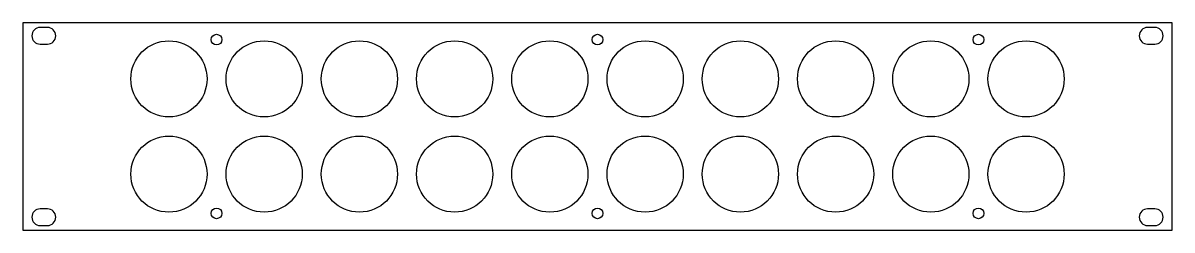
# Model space of a CAD drawing. Header units: millimetres. Extents: x -241 to 241, y 0 to 87.
import ezdxf

# ---------------------------------------------------------------- set-up
doc = ezdxf.new("R2010")
doc.units = ezdxf.units.MM
doc.layers.add('CUT', color=7, linetype='Continuous')

msp = doc.modelspace()

# ---------------------------------------------------------------- linework, layer by layer
at = {"layer": 'CUT'}
msp.add_lwpolyline([(-241.3, 0), (241.3, 0), (241.3, 87), (-241.3, 87)], close=True, dxfattribs=at)
for points in [[(-234.05, 78.1), (-231.05, 78.1, 1), (-231.05, 85.1), (-234.05, 85.1, 1)], [(231.05, 78.1), (234.05, 78.1, 1), (234.05, 85.1), (231.05, 85.1, 1)], [(-234.05, 1.9), (-231.05, 1.9, 1), (-231.05, 8.9), (-234.05, 8.9, 1)], [(231.05, 1.9), (234.05, 1.9, 1), (234.05, 8.9), (231.05, 8.9, 1)]]:
    msp.add_lwpolyline(points, format="xyb", close=True, dxfattribs=at)
for centre, radius in [((-160, 80), 2.25), ((0, 80), 2.25), ((160, 80), 2.25), ((-180, 63.5), 16), ((-140, 63.5), 16), ((-100, 63.5), 16), ((-60, 63.5), 16), ((-20, 63.5), 16), ((20, 63.5), 16), ((60, 63.5), 16), ((100, 63.5), 16), ((140, 63.5), 16), ((180, 63.5), 16), ((-180, 23.5), 16), ((-140, 23.5), 16), ((-100, 23.5), 16), ((-60, 23.5), 16), ((-20, 23.5), 16), ((20, 23.5), 16), ((60, 23.5), 16), ((100, 23.5), 16), ((140, 23.5), 16), ((180, 23.5), 16), ((-160, 7), 2.25), ((0, 7), 2.25), ((160, 7), 2.25)]:
    msp.add_circle(centre, radius, dxfattribs=at)

doc.saveas('drawing.dxf')
